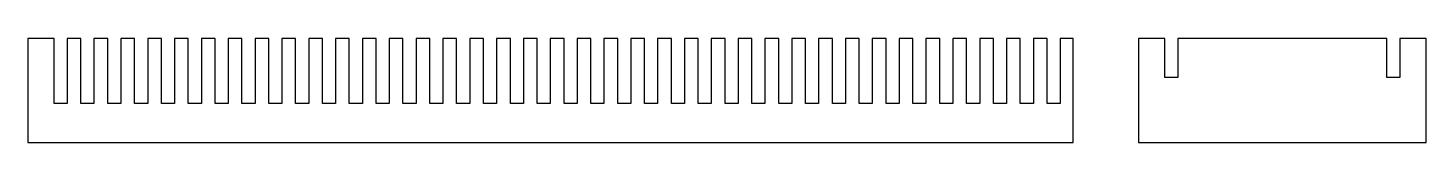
# Model space of a CAD drawing. Header units: millimetres. Extents: x 0 to 535, y 0 to 40.
import ezdxf

# ---------------------------------------------------------------- set-up
doc = ezdxf.new("R2010")
doc.units = ezdxf.units.MM
doc.layers.get('0').update_dxf_attribs({"linetype": 'CONTINUOUS'})

msp = doc.modelspace()

# ---------------------------------------------------------------- linework, layer by layer
for points in [[(0, 0), (400, 0), (400, 40), (395, 40), (395, 15), (390, 15), (390, 40), (384.73, 40), (384.73, 15), (379.73, 15), (379.73, 40), (374.46, 40), (374.46, 15), (369.46, 15), (369.46, 40), (364.19, 40), (364.19, 15), (359.19, 15), (359.19, 40), (353.92, 40), (353.92, 15), (348.92, 15), (348.92, 40), (343.65, 40), (343.65, 15), (338.65, 15), (338.65, 40), (333.38, 40), (333.38, 15), (328.38, 15), (328.38, 40), (323.11, 40), (323.11, 15), (318.11, 15), (318.11, 40), (312.84, 40), (312.84, 15), (307.84, 15), (307.84, 40), (302.57, 40), (302.57, 15), (297.57, 15), (297.57, 40), (292.3, 40), (292.3, 15), (287.3, 15), (287.3, 40), (282.03, 40), (282.03, 15), (277.03, 15), (277.03, 40), (271.76, 40), (271.76, 15), (266.76, 15), (266.76, 40), (261.49, 40), (261.49, 15), (256.49, 15), (256.49, 40), (251.22, 40), (251.22, 15), (246.22, 15), (246.22, 40), (240.95, 40), (240.95, 15), (235.95, 15), (235.95, 40), (230.68, 40), (230.68, 15), (225.68, 15), (225.68, 40), (220.41, 40), (220.41, 15), (215.41, 15), (215.41, 40), (210.14, 40), (210.14, 15), (205.14, 15), (205.14, 40), (199.86, 40), (199.86, 15), (194.86, 15), (194.86, 40), (189.59, 40), (189.59, 15), (184.59, 15), (184.59, 40), (179.32, 40), (179.32, 15), (174.32, 15), (174.32, 40), (169.05, 40), (169.05, 15), (164.05, 15), (164.05, 40), (158.78, 40), (158.78, 15), (153.78, 15), (153.78, 40), (148.51, 40), (148.51, 15), (143.51, 15), (143.51, 40), (138.24, 40), (138.24, 15), (133.24, 15), (133.24, 40), (127.97, 40), (127.97, 15), (122.97, 15), (122.97, 40), (117.7, 40), (117.7, 15), (112.7, 15), (112.7, 40), (107.43, 40), (107.43, 15), (102.43, 15), (102.43, 40), (97.16, 40), (97.16, 15), (92.16, 15), (92.16, 40), (86.89, 40), (86.89, 15), (81.89, 15), (81.89, 40), (76.62, 40), (76.62, 15), (71.62, 15), (71.62, 40), (66.35, 40), (66.35, 15), (61.35, 15), (61.35, 40), (56.08, 40), (56.08, 15), (51.08, 15), (51.08, 40), (45.81, 40), (45.81, 15), (40.81, 15), (40.81, 40), (35.54, 40), (35.54, 15), (30.54, 15), (30.54, 40), (25.27, 40), (25.27, 15), (20.27, 15), (20.27, 40), (15, 40), (15, 15), (10, 15), (10, 40), (0, 40)], [(425, 0), (535, 0), (535, 40), (525, 40), (525, 25), (520, 25), (520, 40), (440, 40), (440, 25), (435, 25), (435, 40), (425, 40)]]:
    msp.add_lwpolyline(points, close=True)

doc.saveas('drawing.dxf')
